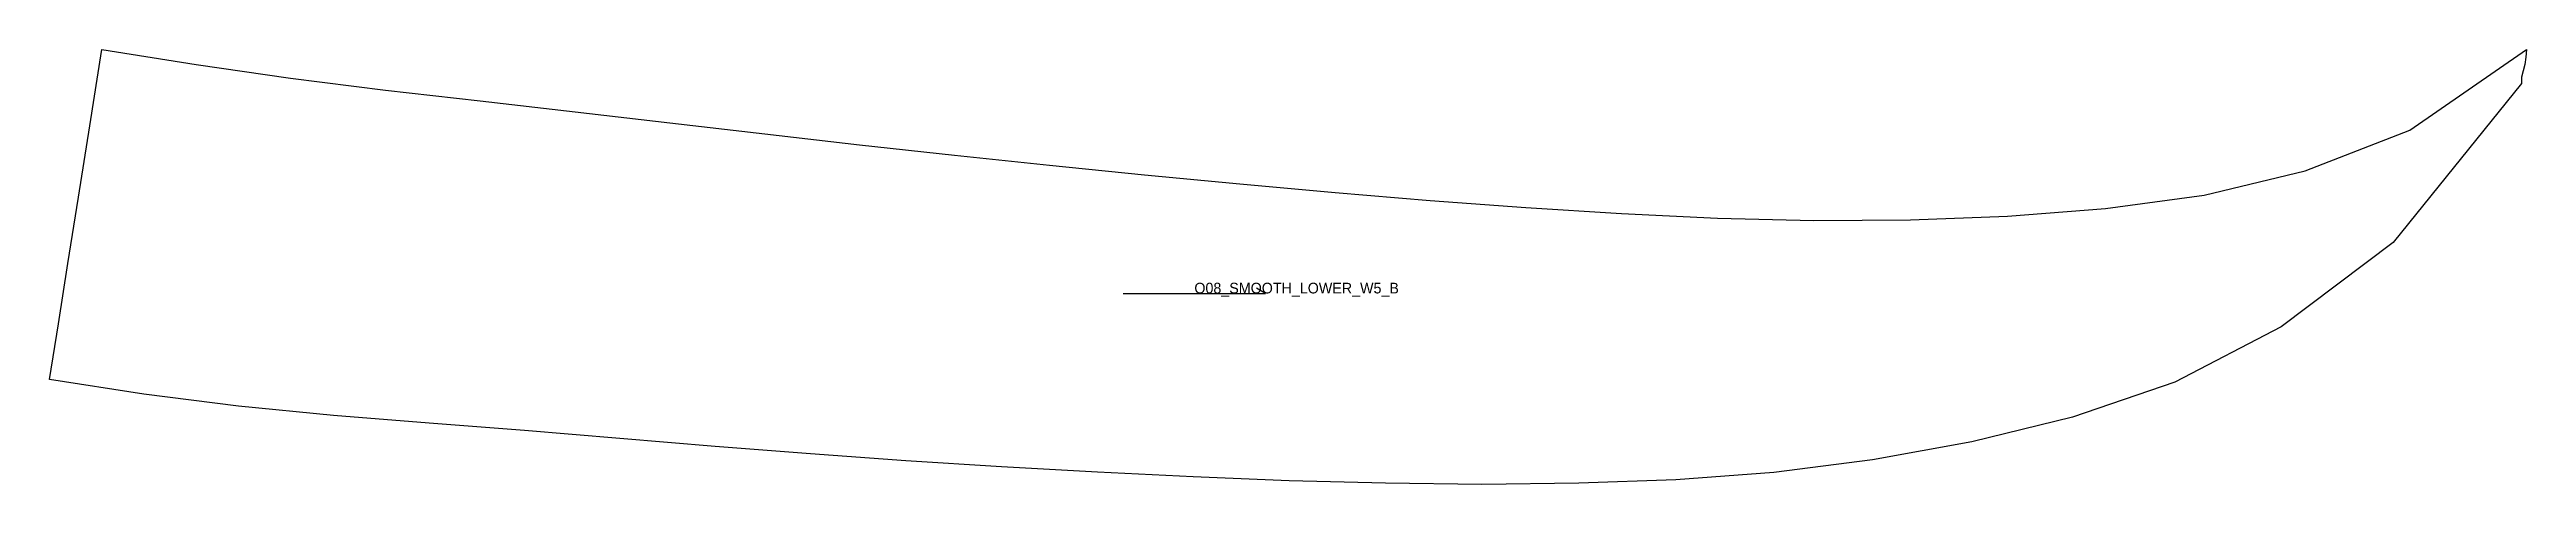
# Model space of a CAD drawing. Header units: millimetres. Extents: x -29 to 1364, y -244 to 0.
import ezdxf

# ---------------------------------------------------------------- set-up
doc = ezdxf.new("R2010")
doc.units = ezdxf.units.MM
for name, color, linetype in [('CUT', 1, 'Continuous'), ('GRAIN', 3, 'Continuous'), ('LABEL', 7, 'Continuous'), ('SEW', 5, 'Continuous')]:
    doc.layers.add(name, color=color, linetype=linetype)

msp = doc.modelspace()

# ---------------------------------------------------------------- linework, layer by layer
at = {"layer": 'CUT'}
msp.add_lwpolyline([(0, 0), (53, -8.4), (106.1, -16), (159.4, -22.7), (212.7, -28.8), (266.1, -34.9), (319.4, -41.1), (372.8, -47.3), (426.1, -53.4), (479.5, -59.2), (533, -64.9), (586.4, -70.3), (639.9, -75.4), (693.5, -80.3), (747.1, -84.8), (800.8, -88.7), (854.6, -92), (908.6, -94.6), (962.7, -95.9), (1017.1, -95.6), (1071.8, -93.5), (1126.8, -89.2), (1182.4, -81.8), (1239.2, -68), (1298, -45.2), (1363.6, 0), (1363.2, -4.3), (1362.7, -8.3), (1361.8, -12), (1360.7, -15.4), (1360.7, -19), (1288.6, -108.3), (1225.6, -155.6), (1165.9, -186.7), (1108.3, -206.3), (1051.7, -220.3), (995.7, -230.4), (940.2, -237.4), (885.2, -241.5), (830.6, -243.5), (776.1, -244.1), (721.9, -243.5), (667.8, -242.1), (613.8, -239.9), (559.9, -237.3), (506, -234.3), (452.2, -230.8), (398.5, -226.9), (344.9, -222.8), (291.3, -218.3), (237.6, -213.8), (184, -209.7), (130.3, -205.4), (76.8, -200.2), (23.6, -193.4), (-29.5, -185.3), (-24.4, -153.9), (-19.1, -120), (-13.2, -82.9), (-6.8, -42.8), (0, 0)], close=True, dxfattribs=at)
at = {"layer": 'GRAIN'}
for p, q in [((574.4, -136.9), (654.4, -136.9)), ((654.4, -136.9), (649.4, -133.9))]:
    msp.add_line(p, q, dxfattribs=at)
at = {"layer": 'SEW'}
msp.add_lwpolyline([(0, 0), (53, -8.4), (106.1, -16), (159.4, -22.7), (212.7, -28.8), (266.1, -34.9), (319.4, -41.1), (372.8, -47.3), (426.1, -53.4), (479.5, -59.2), (533, -64.9), (586.4, -70.3), (639.9, -75.4), (693.5, -80.3), (747.1, -84.8), (800.8, -88.7), (854.6, -92), (908.6, -94.6), (962.7, -95.9), (1017.1, -95.6), (1071.8, -93.5), (1126.8, -89.2), (1182.4, -81.8), (1239.2, -68), (1298, -45.2), (1363.6, 0), (1363.2, -4.3), (1362.7, -8.3), (1361.8, -12), (1360.7, -15.4), (1360.7, -19), (1288.6, -108.3), (1225.6, -155.6), (1165.9, -186.7), (1108.3, -206.3), (1051.7, -220.3), (995.7, -230.4), (940.2, -237.4), (885.2, -241.5), (830.6, -243.5), (776.1, -244.1), (721.9, -243.5), (667.8, -242.1), (613.8, -239.9), (559.9, -237.3), (506, -234.3), (452.2, -230.8), (398.5, -226.9), (344.9, -222.8), (291.3, -218.3), (237.6, -213.8), (184, -209.7), (130.3, -205.4), (76.8, -200.2), (23.6, -193.4), (-29.5, -185.3), (-24.4, -153.9), (-19.1, -120), (-13.2, -82.9), (-6.8, -42.8)], close=True, dxfattribs=at)

# ---------------------------------------------------------------- texts
at = {"layer": 'LABEL'}
msp.add_text('O08_SMOOTH_LOWER_W5_B', height=6, dxfattribs=at).set_placement((614.4, -136.9))

doc.saveas('drawing.dxf')
